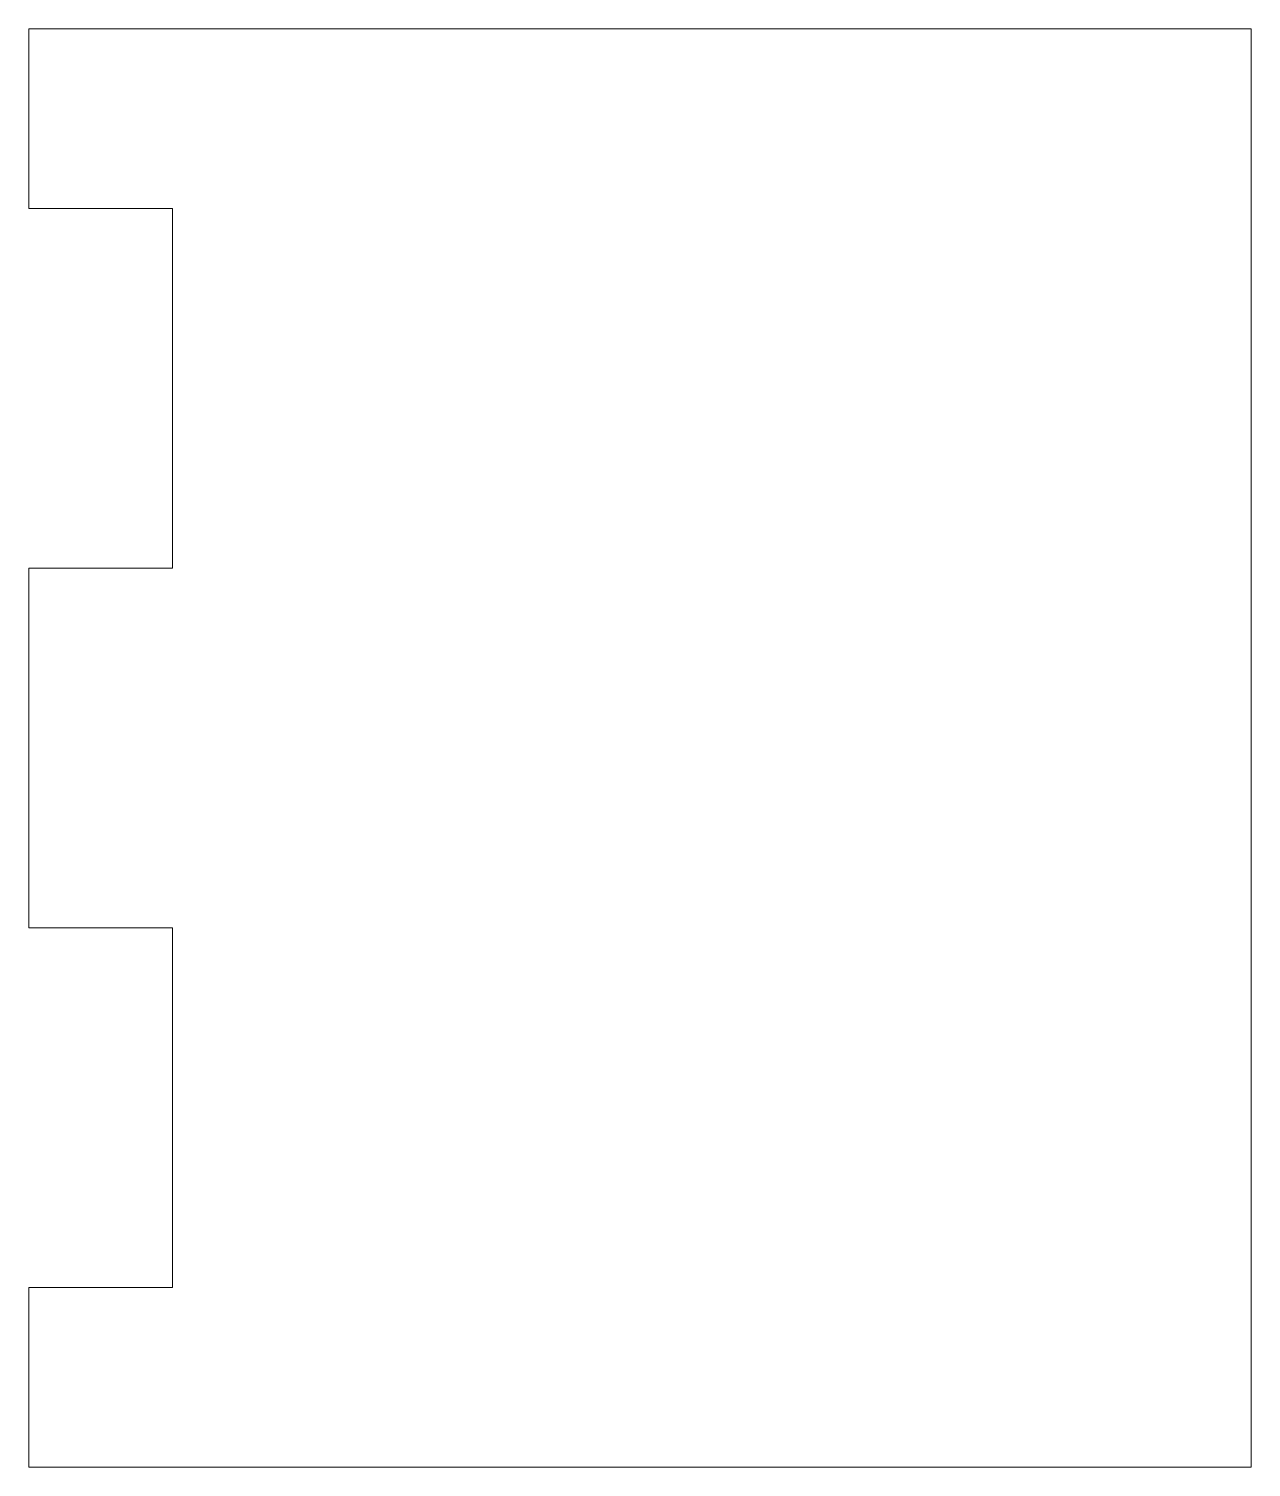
# Model space of a CAD drawing. Header units: millimetres. Extents: x -2 to 15, y -10 to 10.
import ezdxf

# ---------------------------------------------------------------- set-up
doc = ezdxf.new("R2010")
doc.units = ezdxf.units.MM

msp = doc.modelspace()

# ---------------------------------------------------------------- linework, layer by layer
at = {"color": 7, "linetype": 'Continuous', "lineweight": 15}
for p, q in [((15, 10), (-2, 10)), ((-2, 7.5), (-2, 10)), ((15, -10), (15, 10)), ((0, 7.5), (-2, 7.5)), ((0, 2.5), (0, 7.5)), ((-2, 2.5), (0, 2.5)), ((-2, -2.5), (-2, 2.5)), ((0, -2.5), (-2, -2.5)), ((0, -7.5), (0, -2.5)), ((-2, -10), (-2, -7.5)), ((-2, -7.5), (0, -7.5)), ((-2, -10), (15, -10))]:
    msp.add_line(p, q, dxfattribs=at)

doc.saveas('drawing.dxf')
